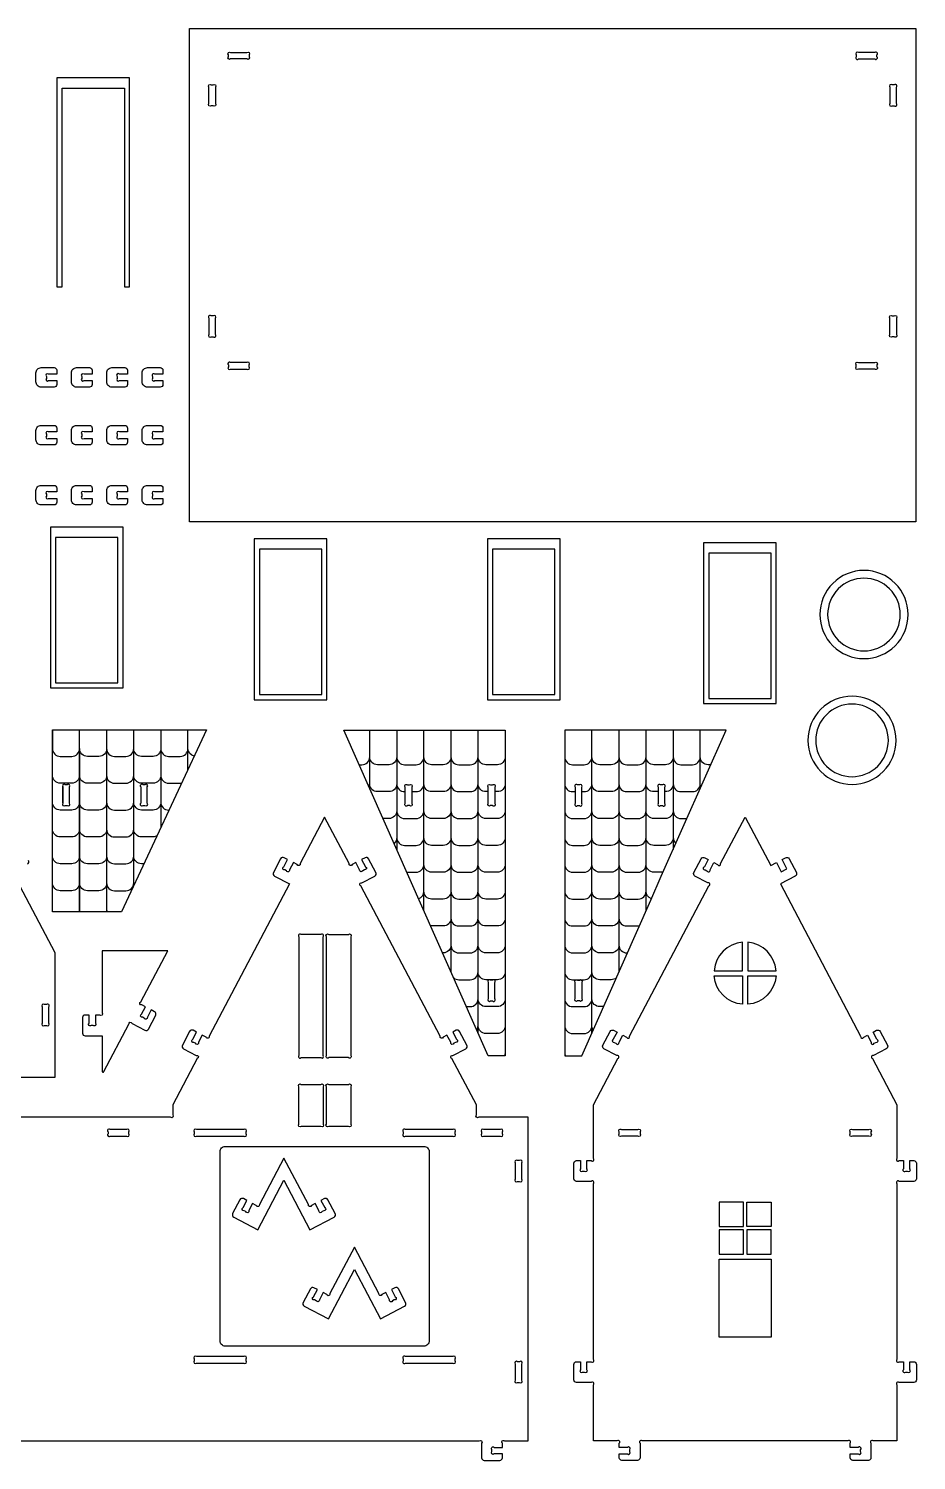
# Model space of a CAD drawing. Extents: x -1620 to 2458, y -1185 to 1470.
# Drawn here: x 816 to 2458, y -1185 to 1464 of the extents above; entities that cross this region are included whole.
import ezdxf

# ---------------------------------------------------------------- set-up
doc = ezdxf.new("R2010")
doc.units = 0
doc.header["$MEASUREMENT"] = 0
doc.layers.add('LAYER1', color=18, linetype='CONTINUOUS')

msp = doc.modelspace()

# ---------------------------------------------------------------- linework, layer by layer
at = {"layer": 'LAYER1'}
for points in [[(2457.4, 1463.7), (2457.4, 551.7), (1113.4, 551.7), (1113.4, 1463.7)], [(877.9, 986.3), (877.9, 1353.6), (993.1, 1353.6), (993.1, 986.3), (1002.7, 986.3), (1002.7, 1372.8), (868.3, 1372.8), (868.3, 986.3)], [(990.5, 541.7), (856.1, 541.7), (856.1, 244.1), (990.5, 244.1)], [(980.9, 522.5), (865.7, 522.5), (865.7, 253.7), (980.9, 253.7)], [(1367.8, 519.9), (1233.4, 519.9), (1233.4, 222.3), (1367.8, 222.3)], [(1799.1, 519.9), (1664.7, 519.9), (1664.7, 222.3), (1799.1, 222.3)], [(2199, 512.8), (2064.6, 512.8), (2064.6, 215.2), (2199, 215.2)], [(1358.2, 500.7), (1243, 500.7), (1243, 231.9), (1358.2, 231.9)], [(1789.5, 500.7), (1674.3, 500.7), (1674.3, 231.9), (1789.5, 231.9)], [(2189.4, 493.6), (2074.2, 493.6), (2074.2, 224.8), (2189.4, 224.8)], [(1144.7, 166.5), (987.9, -169.8), (879.1, -169.8), (859.9, -169.8), (859.9, 166.5)], [(1666.3, -436.1), (1398.8, 166.2), (1697.5, 166.2), (1697.5, -436.1)], [(1986.4, -104.3), (2106.5, 166.2), (1807.9, 166.2), (1807.9, -436.1), (1839.1, -436.1), (1966.9, -148.2)], [(2138.5, -752.1), (2138.5, -707.1), (2093.5, -707.1), (2093.5, -752.1)], [(2144.5, -707.1), (2189.5, -707.1), (2189.5, -752.1), (2144.5, -752.1)], [(2093.5, -803.1), (2138.5, -803.1), (2138.5, -758.1), (2093.5, -758.1)], [(2189.5, -803.1), (2189.5, -758.1), (2144.5, -758.1), (2144.5, -803.1)], [(2189.5, -956.7), (2093.5, -956.7), (2093.5, -812.7), (2189.5, -812.7)]]:
    msp.add_lwpolyline(points, close=True, dxfattribs=at)
for points in [[(1189.6, 1419.6), (1219.6, 1419.6, -1), (1223.8, 1415.3), (1223.8, 1411.8, -1), (1219.6, 1407.6), (1189.6, 1407.6, -1), (1185.4, 1411.8), (1185.4, 1415.3, -1)], [(2351.2, 1407.6), (2381.2, 1407.6, 1), (2385.4, 1411.8), (2385.4, 1415.3, 1), (2381.2, 1419.6), (2351.2, 1419.6, 1), (2347, 1415.3), (2347, 1411.8, 1)], [(1161.4, 1355.3), (1161.4, 1325.4, -1), (1157.2, 1321.2), (1153.6, 1321.2, -1), (1149.4, 1325.4), (1149.4, 1355.3, -1), (1153.6, 1359.6), (1157.2, 1359.6, -1)], [(2409.4, 1355.3), (2409.4, 1325.4, 1), (2413.6, 1321.2), (2417.2, 1321.2, 1), (2421.4, 1325.4), (2421.4, 1355.3, 1), (2417.2, 1359.6), (2413.6, 1359.6, 1)], [(1149.4, 928.1), (1149.4, 898.1, 1), (1153.6, 893.9), (1157.2, 893.9, 1), (1161.4, 898.1), (1161.4, 928.1, 1), (1157.2, 932.3), (1153.6, 932.3, 1)], [(2421.4, 928.1), (2421.4, 898.1, -1), (2417.2, 893.9), (2413.6, 893.9, -1), (2409.4, 898.1), (2409.4, 928.1, -1), (2413.6, 932.3), (2417.2, 932.3, -1)], [(863, 800.6), (839, 800.6, -0.414214), (829.4, 810.2), (829.4, 827, -0.414214), (839, 836.6), (863, 836.6, -0.414214), (867.8, 831.8), (867.8, 824.6), (852.8, 824.6, 1), (848.6, 820.3), (848.6, 816.8, 1), (852.8, 812.6), (867.8, 812.6), (867.8, 805.4, -0.414214)], [(928.5, 800.6), (904.5, 800.6, -0.414214), (894.9, 810.2), (894.9, 827, -0.414214), (904.5, 836.6), (928.5, 836.6, -0.414214), (933.3, 831.8), (933.3, 824.6), (918.3, 824.6, 1), (914.1, 820.3), (914.1, 816.8, 1), (918.3, 812.6), (933.3, 812.6), (933.3, 805.4, -0.414214)], [(994, 800.6), (970, 800.6, -0.414214), (960.4, 810.2), (960.4, 827, -0.414214), (970, 836.6), (994, 836.6, -0.414214), (998.8, 831.8), (998.8, 824.6), (983.9, 824.6, 1), (979.6, 820.3), (979.6, 816.8, 1), (983.9, 812.6), (998.8, 812.6), (998.8, 805.4, -0.414214)], [(1059.5, 800.6), (1035.5, 800.6, -0.414214), (1025.9, 810.2), (1025.9, 827, -0.414214), (1035.5, 836.6), (1059.5, 836.6, -0.414214), (1064.3, 831.8), (1064.3, 824.6), (1049.4, 824.6, 1), (1045.1, 820.3), (1045.1, 816.8, 1), (1049.4, 812.6), (1064.3, 812.6), (1064.3, 805.4, -0.414214)], [(1189.6, 833.9), (1219.6, 833.9, 1), (1223.8, 838.1), (1223.8, 841.7, 1), (1219.6, 845.9), (1189.6, 845.9, 1), (1185.4, 841.7), (1185.4, 838.1, 1)], [(2381.2, 833.9), (2351.2, 833.9, -1), (2347, 838.1), (2347, 841.7, -1), (2351.2, 845.9), (2381.2, 845.9, -1), (2385.4, 841.7), (2385.4, 838.1, -1)], [(863, 693.7), (839, 693.7, -0.414214), (829.4, 703.3), (829.4, 720.1, -0.414214), (839, 729.7), (863, 729.7, -0.414214), (867.8, 724.9), (867.8, 717.7), (852.8, 717.7, 1), (848.6, 713.5), (848.6, 709.9, 1), (852.8, 705.7), (867.8, 705.7), (867.8, 698.5, -0.414214)], [(928.5, 693.7), (904.5, 693.7, -0.414214), (894.9, 703.3), (894.9, 720.1, -0.414214), (904.5, 729.7), (928.5, 729.7, -0.414214), (933.3, 724.9), (933.3, 717.7), (918.3, 717.7, 1), (914.1, 713.5), (914.1, 709.9, 1), (918.3, 705.7), (933.3, 705.7), (933.3, 698.5, -0.414214)], [(994, 693.7), (970, 693.7, -0.414214), (960.4, 703.3), (960.4, 720.1, -0.414214), (970, 729.7), (994, 729.7, -0.414214), (998.8, 724.9), (998.8, 717.7), (983.9, 717.7, 1), (979.6, 713.5), (979.6, 709.9, 1), (983.9, 705.7), (998.8, 705.7), (998.8, 698.5, -0.414214)], [(1059.5, 693.7), (1035.5, 693.7, -0.414214), (1025.9, 703.3), (1025.9, 720.1, -0.414214), (1035.5, 729.7), (1059.5, 729.7, -0.414214), (1064.3, 724.9), (1064.3, 717.7), (1049.4, 717.7, 1), (1045.1, 713.5), (1045.1, 709.9, 1), (1049.4, 705.7), (1064.3, 705.7), (1064.3, 698.5, -0.414214)], [(863, 582.7), (839, 582.7, -0.414214), (829.4, 592.3), (829.4, 609.1, -0.414214), (839, 618.7), (863, 618.7, -0.414214), (867.8, 613.9), (867.8, 606.7), (852.8, 606.7, 1), (848.6, 602.4), (848.6, 598.9, 1), (852.8, 594.7), (867.8, 594.7), (867.8, 587.5, -0.414214)], [(928.5, 582.7), (904.5, 582.7, -0.414214), (894.9, 592.3), (894.9, 609.1, -0.414214), (904.5, 618.7), (928.5, 618.7, -0.414214), (933.3, 613.9), (933.3, 606.7), (918.3, 606.7, 1), (914.1, 602.4), (914.1, 598.9, 1), (918.3, 594.7), (933.3, 594.7), (933.3, 587.5, -0.414214)], [(994, 582.7), (970, 582.7, -0.414214), (960.4, 592.3), (960.4, 609.1, -0.414214), (970, 618.7), (994, 618.7, -0.414214), (998.8, 613.9), (998.8, 606.7), (983.9, 606.7, 1), (979.6, 602.4), (979.6, 598.9, 1), (983.9, 594.7), (998.8, 594.7), (998.8, 587.5, -0.414214)], [(1059.5, 582.7), (1035.5, 582.7, -0.414214), (1025.9, 592.3), (1025.9, 609.1, -0.414214), (1035.5, 618.7), (1059.5, 618.7, -0.414214), (1064.3, 613.9), (1064.3, 606.7), (1049.4, 606.7, 1), (1045.1, 602.4), (1045.1, 598.9, 1), (1049.4, 594.7), (1064.3, 594.7), (1064.3, 587.5, -0.414214)], [(2361.4, 461.5, 0.414214), (2279.8, 379.9, 0.414214), (2361.4, 298.3, 0.414214), (2443, 379.9, 0.414214)], [(2361.4, 447.1, 0.414214), (2294.2, 379.9, 0.414214), (2361.4, 312.7, 0.414214), (2428.6, 379.9, 0.414214)], [(2339.3, 228.7, 0.414214), (2257.7, 147.1, 0.414214), (2339.3, 65.6, 0.414214), (2420.9, 147.1, 0.414214)], [(2339.3, 214.3, 0.414214), (2272.1, 147.1, 0.414214), (2339.3, 80, 0.414214), (2406.5, 147.1, 0.414214)], [(879.1, 60.9), (879.1, 30.9, 1), (883.4, 26.7), (886.9, 26.7, 1), (891.2, 30.9), (891.2, 60.9, 1), (886.9, 65.1), (883.4, 65.1, 1)], [(1023.2, 60.9), (1023.2, 30.9, 1), (1027.5, 26.7), (1031, 26.7, 1), (1035.2, 30.9), (1035.2, 60.9, 1), (1031, 65.1), (1027.5, 65.1, 1)], [(1524.6, 60.6), (1524.6, 30.6, -1), (1520.3, 26.4), (1516.8, 26.4, -1), (1512.6, 30.6), (1512.6, 60.6, -1), (1516.8, 64.8), (1520.3, 64.8, -1)], [(1678.3, 60.6), (1678.3, 30.6, -1), (1674, 26.4), (1670.5, 26.4, -1), (1666.3, 30.6), (1666.3, 60.6, -1), (1670.5, 64.8), (1674, 64.8, -1)], [(1827.1, 60.6), (1827.1, 30.6, 1), (1831.3, 26.4), (1834.8, 26.4, 1), (1839.1, 30.6), (1839.1, 60.6, 1), (1834.8, 64.8), (1831.3, 64.8, 1)], [(1980.8, 60.6), (1980.8, 30.6, 1), (1985, 26.4), (1988.5, 26.4, 1), (1992.8, 30.6), (1992.8, 60.6, 1), (1988.5, 64.8), (1985, 64.8, 1)], [(2206.7, -118.4), (2355.2, -400, 1), (2360.9, -401.8), (2367.8, -398.2), (2374.8, -411.4, 1), (2380.5, -413.2), (2383.6, -411.5, 1), (2385.4, -405.8), (2378.4, -392.6), (2384.8, -389.2, -0.414214), (2391.3, -391.2), (2404.7, -416.7, -0.414214), (2402.7, -423.2), (2378.8, -435.7, 1), (2377.1, -441.5), (2422.3, -527.3), (2422.3, -626.1, 1), (2426.6, -630.3), (2434.3, -630.3), (2434.3, -645.3, 1), (2438.6, -649.5), (2442.1, -649.5, 1), (2446.3, -645.3), (2446.3, -630.3), (2453.5, -630.3, -0.414214), (2458.3, -635.1), (2458.3, -663.9, -0.414214), (2453.5, -668.7), (2426.6, -668.7, 1), (2422.3, -673), (2422.3, -998.1, 1), (2426.6, -1002.3), (2434.3, -1002.3), (2434.3, -1017.3, 1), (2438.6, -1021.5), (2442.1, -1021.5, 1), (2446.3, -1017.3), (2446.3, -1002.3), (2453.5, -1002.3, -0.414214), (2458.3, -1007.1), (2458.3, -1035.9, -0.414214), (2453.5, -1040.7), (2426.6, -1040.7, 1), (2422.3, -1045), (2422.3, -1148.7), (2378.6, -1148.7, 1), (2374.3, -1153), (2374.3, -1179.9, -0.414214), (2369.5, -1184.7), (2340.7, -1184.7, -0.414214), (2335.9, -1179.9), (2335.9, -1172.7), (2350.9, -1172.7, 1), (2355.1, -1168.5), (2355.1, -1165, 1), (2350.9, -1160.7), (2335.9, -1160.7), (2335.9, -1153, 1), (2331.7, -1148.7), (1951.3, -1148.7, 1), (1947.1, -1153), (1947.1, -1179.9, -0.414214), (1942.3, -1184.7), (1913.5, -1184.7, -0.414214), (1908.7, -1179.9), (1908.7, -1172.7), (1923.6, -1172.7, 1), (1927.9, -1168.5), (1927.9, -1165, 1), (1923.6, -1160.7), (1908.7, -1160.7), (1908.7, -1153, 1), (1904.4, -1148.7), (1860.7, -1148.7), (1860.7, -1045, 1), (1856.4, -1040.7), (1829.5, -1040.7, -0.414214), (1824.7, -1035.9), (1824.7, -1007.1, -0.414214), (1829.5, -1002.3), (1836.7, -1002.3), (1836.7, -1017.3, 1), (1840.9, -1021.5), (1844.4, -1021.5, 1), (1848.7, -1017.3), (1848.7, -1002.3), (1856.4, -1002.3, 1), (1860.7, -998.1), (1860.7, -673, 1), (1856.4, -668.7), (1829.5, -668.7, -0.414214), (1824.7, -663.9), (1824.7, -635.1, -0.414214), (1829.5, -630.3), (1836.7, -630.3), (1836.7, -645.3, 1), (1840.9, -649.5), (1844.4, -649.5, 1), (1848.7, -645.3), (1848.7, -630.3), (1856.4, -630.3, 1), (1860.7, -626.1), (1860.7, -527.3), (1905.9, -441.5, 1), (1904.2, -435.7), (1880.3, -423.2, -0.414214), (1878.3, -416.7), (1891.8, -391.2, -0.414214), (1898.2, -389.2), (1904.6, -392.6), (1897.6, -405.8, 1), (1899.4, -411.5), (1902.5, -413.2, 1), (1908.2, -411.4), (1915.2, -398.2), (1922.1, -401.8, 1), (1927.8, -400), (2074.4, -122.2, 1), (2072.6, -116.5), (2048.7, -103.9, -0.414214), (2046.7, -97.4), (2060.2, -71.9, -0.414214), (2066.7, -69.9), (2073, -73.3), (2066.1, -86.5, 1), (2067.8, -92.2), (2070.9, -93.9, 1), (2076.7, -92.1), (2083.6, -78.9), (2090.5, -82.5, 1), (2096.2, -80.7), (2141.5, 5.1), (2188.8, -84.5), (2199.4, -78.9), (2208.3, -95.9), (2218.9, -90.3), (2210, -73.3), (2216.3, -69.9, -0.414214), (2222.8, -71.9), (2236.3, -97.4, -0.414214), (2234.3, -103.9)], [(1315.8, -216.1), (1315.8, -435.5, 1), (1320.1, -439.7), (1356.6, -439.7, 1), (1360.8, -435.5), (1360.8, -216.1, 1), (1356.6, -211.9), (1320.1, -211.9, 1)], [(1411.8, -216.1), (1411.8, -435.5, -1), (1407.6, -439.7), (1371.1, -439.7, -1), (1366.8, -435.5), (1366.8, -216.1, -1), (1371.1, -211.9), (1407.6, -211.9, -1)], [(2136.7, -226.3, 0.366118), (2084.1, -278.9), (2136.7, -278.9)], [(2146.3, -226.3), (2146.3, -278.9), (2198.9, -278.9, 0.366118)], [(951.6, -242.2), (951.6, -356.6, -1), (947.3, -360.9), (939.6, -360.9), (939.6, -375.8, -1), (935.3, -380.1), (931.8, -380.1, -1), (927.6, -375.8), (927.6, -360.9), (920.4, -360.9, 0.414214), (915.6, -365.7), (915.6, -394.5, 0.414214), (920.4, -399.3), (951.6, -399.3), (951.6, -464.7, 0.782614), (955.2, -465.6), (1001.4, -378.1, -1), (1007.1, -376.3), (1031, -388.9, 0.414214), (1037.5, -386.9), (1050.9, -361.4, 0.414214), (1048.9, -354.9), (1042.5, -351.5), (1035.6, -364.8, -1), (1029.8, -366.6), (1026.7, -364.9, -1), (1024.9, -359.2), (1031.9, -345.9), (1025, -342.3, -1), (1023.3, -336.6), (1073.1, -242.2), (1031.5, -242.2), (993.1, -242.2)], [(2136.7, -341.1, -0.366118), (2084.1, -288.5), (2136.7, -288.5)], [(2146.3, -341.1), (2146.3, -288.5), (2198.9, -288.5, -0.366118)], [(1666.3, -300.6), (1666.3, -330.6, 1), (1670.5, -334.8), (1674, -334.8, 1), (1678.3, -330.6), (1678.3, -300.6, 1), (1674, -296.4), (1670.5, -296.4, 1)], [(1839.1, -300.6), (1839.1, -330.6, -1), (1834.8, -334.8), (1831.3, -334.8, -1), (1827.1, -330.6), (1827.1, -300.6, -1), (1831.3, -296.4), (1834.8, -296.4, -1)], [(841, -345.9), (841, -375.9, 1), (845.2, -380.1), (848.7, -380.1, 1), (853, -375.9), (853, -345.9, 1), (848.7, -341.7), (845.2, -341.7, 1)], [(1360.8, -493.5), (1360.8, -562.6, -1), (1356.6, -566.9), (1320.1, -566.9, -1), (1315.8, -562.6), (1315.8, -493.5, -1), (1320.1, -489.3), (1356.6, -489.3, -1)], [(1371.1, -489.3), (1407.6, -489.3, -1), (1411.8, -493.5), (1411.8, -562.6, -1), (1407.6, -566.9), (1371.1, -566.9, -1), (1366.8, -562.6), (1366.8, -493.5, -1)], [(966.9, -584.7), (996.9, -584.7, 1), (1001.1, -580.5), (1001.1, -577, 1), (996.9, -572.7), (966.9, -572.7, 1), (962.7, -577), (962.7, -580.5, 1)], [(1126.4, -584.7), (1213.9, -584.7, 1), (1218.1, -580.5), (1218.1, -577, 1), (1213.9, -572.7), (1126.4, -572.7, 1), (1122.1, -577), (1122.1, -580.5, 1)], [(1600.6, -572.7), (1513.1, -572.7, 1), (1508.8, -577), (1508.8, -580.5, 1), (1513.1, -584.7), (1600.6, -584.7, 1), (1604.8, -580.5), (1604.8, -577, 1)], [(1658.1, -584.7), (1688.1, -584.7, 1), (1692.3, -580.5), (1692.3, -577, 1), (1688.1, -572.7), (1658.1, -572.7, 1), (1653.9, -577), (1653.9, -580.5, 1)], [(1912.9, -572.7), (1942.8, -572.7, -1), (1947.1, -577), (1947.1, -580.5, -1), (1942.8, -584.7), (1912.9, -584.7, -1), (1908.7, -580.5), (1908.7, -577, -1)], [(2340.2, -572.7), (2370.1, -572.7, -1), (2374.3, -577), (2374.3, -580.5, -1), (2370.1, -584.7), (2340.2, -584.7, -1), (2335.9, -580.5), (2335.9, -577, -1)], [(1179.7, -603.9), (1547.2, -603.9, -0.414214), (1556.8, -613.5), (1556.8, -963.9, -0.414214), (1547.2, -973.5), (1179.7, -973.5, -0.414214), (1170.1, -963.9), (1170.1, -613.5, -0.414214)], [(1361.9, -722.9), (1358.8, -724.6, -1), (1353, -722.8), (1346, -709.6), (1339.2, -713.2, -1), (1333.4, -711.4), (1288.1, -625.5), (1242.8, -711.4, -1), (1237.1, -713.2), (1230.2, -709.6), (1223.3, -722.8, -1), (1217.5, -724.6), (1214.4, -722.9, -1), (1212.6, -717.2), (1219.6, -703.9), (1213.2, -700.6, 0.414214), (1206.8, -702.6), (1193.3, -728.1, 0.414214), (1195.3, -734.6), (1239.9, -758.1), (1288.1, -666.7), (1336.3, -758.1), (1381, -734.6, 0.414214), (1383, -728.1), (1369.5, -702.6, 0.414214), (1363, -700.6), (1356.7, -703.9), (1363.6, -717.2, -1)], [(1716.3, -634.6), (1716.3, -664.5, 1), (1720.5, -668.7), (1724.1, -668.7, 1), (1728.3, -664.5), (1728.3, -634.6, 1), (1724.1, -630.3), (1720.5, -630.3, 1)], [(1348, -889.4), (1344.8, -887.7, -1), (1343.1, -882), (1350, -868.8), (1343.7, -865.4, 0.414214), (1337.2, -867.4), (1323.7, -892.9, 0.414214), (1325.7, -899.4), (1370.4, -922.9), (1418.6, -831.5), (1466.8, -922.9), (1511.4, -899.4, 0.414214), (1513.4, -892.9), (1499.9, -867.4, 0.414214), (1493.5, -865.4), (1487.1, -868.8), (1494.1, -882, -1), (1492.3, -887.7), (1489.2, -889.4, -1), (1483.4, -887.6), (1476.5, -874.4), (1469.6, -878, -1), (1463.9, -876.2), (1418.6, -790.3), (1373.3, -876.2, -1), (1367.5, -878), (1360.7, -874.4), (1353.7, -887.6, -1)], [(1126.4, -1004.7), (1213.9, -1004.7, 1), (1218.1, -1000.5), (1218.1, -997, 1), (1213.9, -992.7), (1126.4, -992.7, 1), (1122.1, -997), (1122.1, -1000.5, 1)], [(1513.1, -1004.7), (1600.6, -1004.7, 1), (1604.8, -1000.5), (1604.8, -997, 1), (1600.6, -992.7), (1513.1, -992.7, 1), (1508.8, -997), (1508.8, -1000.5, 1)], [(1716.3, -1006.6), (1716.3, -1036.5, 1), (1720.5, -1040.7), (1724.1, -1040.7, 1), (1728.3, -1036.5), (1728.3, -1006.6, 1), (1724.1, -1002.3), (1720.5, -1002.3, 1)]]:
    msp.add_lwpolyline(points, format="xyb", close=True, dxfattribs=at)
for points in [[(859.9, 166.5), (859.9, 132, 0.414214), (874.3, 117.6), (895.7, 117.6, 0.414214), (910.1, 132), (910.1, 166.5)], [(960.2, 166.5), (960.2, 132, -0.414214), (945.8, 117.6), (924.5, 117.6, -0.414214), (910.1, 132), (910.1, 166.5)], [(960.2, 166.5), (960.2, 132, 0.414214), (974.6, 117.6), (995.9, 117.6, 0.414214), (1010.3, 132), (1010.3, 166.5)], [(1060.4, 166.5), (1060.4, 132, -0.414214), (1046, 117.6), (1024.7, 117.6, -0.414214), (1010.3, 132), (1010.3, 166.5)], [(1060.4, 166.5), (1060.4, 132, 0.414214), (1074.9, 117.6), (1096.2, 117.6, 0.414214), (1110.6, 132), (1110.6, 166.5)], [(1122.1, 117.9, -0.356178), (1110.6, 132), (1110.6, 166.5)], [(1427.3, 102), (1432.5, 102, 0.414214), (1446.9, 116.4), (1446.9, 166.2)], [(1497, 166.2), (1497, 116.4, -0.414214), (1482.6, 102), (1461.3, 102, -0.414214), (1446.9, 116.4), (1446.9, 166.2)], [(1497, 166.2), (1497, 116.4, 0.414214), (1511.4, 102), (1532.7, 102, 0.414214), (1547.1, 116.4), (1547.1, 166.2)], [(1597.2, 166.2), (1597.2, 116.4, -0.414214), (1582.8, 102), (1561.5, 102, -0.414214), (1547.1, 116.4), (1547.1, 166.2)], [(1597.2, 166.2), (1597.2, 116.4, 0.414214), (1611.7, 102), (1633, 102, 0.414214), (1647.4, 116.4), (1647.4, 166.2)], [(1697.5, 166.2), (1697.5, 116.4, -0.414214), (1683.1, 102), (1661.8, 102, -0.414214), (1647.4, 116.4), (1647.4, 166.2)], [(1807.9, 166.2), (1807.9, 116.4, 0.414214), (1822.3, 102), (1843.6, 102, 0.414214), (1858, 116.4), (1858, 166.2)], [(1908.1, 166.2), (1908.1, 116.4, -0.414214), (1893.7, 102), (1872.4, 102, -0.414214), (1858, 116.4), (1858, 166.2)], [(1908.1, 166.2), (1908.1, 116.4, 0.414214), (1922.5, 102), (1943.8, 102, 0.414214), (1958.2, 116.4), (1958.2, 166.2)], [(2008.4, 166.2), (2008.4, 116.4, -0.414214), (1994, 102), (1972.7, 102, -0.414214), (1958.2, 116.4), (1958.2, 166.2)], [(2008.4, 166.2), (2008.4, 116.4, 0.414214), (2022.8, 102), (2044.1, 102, 0.414214), (2058.5, 116.4), (2058.5, 166.2)], [(2078, 102), (2072.9, 102, -0.414214), (2058.5, 116.4), (2058.5, 166.2)], [(910.1, 132), (910.1, 82.3, -0.414214), (895.7, 67.9), (874.3, 67.9, -0.414214), (859.9, 82.3), (859.9, 132)], [(960.2, 132), (960.2, 82.3, -0.414214), (945.8, 67.9), (924.5, 67.9, -0.414214), (910.1, 82.3), (910.1, 132)], [(960.2, 132), (960.2, 82.3, 0.414214), (974.6, 67.9), (995.9, 67.9, 0.414214), (1010.3, 82.3), (1010.3, 132)], [(1060.4, 132), (1060.4, 82.3, -0.414214), (1046, 67.9), (1024.7, 67.9, -0.414214), (1010.3, 82.3), (1010.3, 132)], [(1060.4, 132), (1060.4, 82.3, 0.414214), (1074.9, 67.9), (1096.2, 67.9, 0.047441), (1098.9, 68.2)], [(1445.6, 60.8, 0.105656), (1446.9, 66.7), (1446.9, 116.4)], [(1497, 116.4), (1497, 66.7, -0.414214), (1482.6, 52.3), (1461.3, 52.3, -0.414214), (1446.9, 66.7), (1446.9, 116.4)], [(1497, 116.4), (1497, 66.7, 0.414214), (1511.4, 52.3), (1512.6, 52.3)], [(1524.6, 52.3), (1532.7, 52.3, 0.414214), (1547.1, 66.7), (1547.1, 116.4)], [(1597.2, 116.4), (1597.2, 66.7, -0.414214), (1582.8, 52.3), (1561.5, 52.3, -0.414214), (1547.1, 66.7), (1547.1, 116.4)], [(1597.2, 116.4), (1597.2, 66.7, 0.414214), (1611.7, 52.3), (1633, 52.3, 0.414214), (1647.4, 66.7), (1647.4, 116.4)], [(1666.3, 52.3), (1661.8, 52.3, -0.414214), (1647.4, 66.7), (1647.4, 116.4)], [(1697.5, 116.4), (1697.5, 66.7, -0.414214), (1683.1, 52.3), (1678.3, 52.3)], [(1807.9, 116.4), (1807.9, 66.7, 0.414214), (1822.3, 52.3), (1827.1, 52.3)], [(1839.1, 52.3), (1843.6, 52.3, 0.414214), (1858, 66.7), (1858, 116.4)], [(1908.1, 116.4), (1908.1, 66.7, -0.414214), (1893.7, 52.3), (1872.4, 52.3, -0.414214), (1858, 66.7), (1858, 116.4)], [(1908.1, 116.4), (1908.1, 66.7, 0.414214), (1922.5, 52.3), (1943.8, 52.3, 0.414214), (1958.2, 66.7), (1958.2, 116.4)], [(1980.8, 52.3), (1972.7, 52.3, -0.414214), (1958.2, 66.7), (1958.2, 116.4)], [(2008.4, 116.4), (2008.4, 66.7, -0.414214), (1994, 52.3), (1992.8, 52.3)], [(2008.4, 116.4), (2008.4, 66.7, 0.414214), (2022.8, 52.3), (2044.1, 52.3, 0.414214), (2058.5, 66.7), (2058.5, 116.4)], [(2059.8, 60.8, -0.105656), (2058.5, 66.7), (2058.5, 116.4)], [(910.1, 82.3), (910.1, 32.6, -0.414214), (895.7, 18.2), (874.3, 18.2, -0.414214), (859.9, 32.6), (859.9, 82.3)], [(960.2, 82.3), (960.2, 32.6, -0.414214), (945.8, 18.2), (924.5, 18.2, -0.414214), (910.1, 32.6), (910.1, 82.3)], [(960.2, 82.3), (960.2, 32.6, 0.414214), (974.6, 18.2), (995.9, 18.2, 0.414214), (1010.3, 32.6), (1010.3, 82.3)], [(1060.4, 82.3), (1060.4, 32.6, -0.414214), (1046, 18.2), (1024.7, 18.2, -0.414214), (1010.3, 32.6), (1010.3, 82.3)], [(1060.4, 82.3), (1060.4, 32.6, 0.414214), (1074.9, 18.2), (1075.6, 18.2)], [(1497, 66.7), (1497, 17, -0.414214), (1482.6, 2.6), (1471.5, 2.6)], [(1497, 66.7), (1497, 17, 0.414214), (1511.4, 2.6), (1532.7, 2.6, 0.414214), (1547.1, 17), (1547.1, 66.7)], [(1597.2, 66.7), (1597.2, 17, -0.414214), (1582.8, 2.6), (1561.5, 2.6, -0.414214), (1547.1, 17), (1547.1, 66.7)], [(1597.2, 66.7), (1597.2, 17, 0.414214), (1611.7, 2.6), (1633, 2.6, 0.414214), (1647.4, 17), (1647.4, 66.7)], [(1697.5, 66.7), (1697.5, 17, -0.414214), (1683.1, 2.6), (1661.8, 2.6, -0.414214), (1647.4, 17), (1647.4, 66.7)], [(1807.9, 66.7), (1807.9, 17, 0.414214), (1822.3, 2.6), (1843.6, 2.6, 0.414214), (1858, 17), (1858, 66.7)], [(1908.1, 66.7), (1908.1, 17, -0.414214), (1893.7, 2.6), (1872.4, 2.6, -0.414214), (1858, 17), (1858, 66.7)], [(1908.1, 66.7), (1908.1, 17, 0.414214), (1922.5, 2.6), (1943.8, 2.6, 0.414214), (1958.2, 17), (1958.2, 66.7)], [(2008.4, 66.7), (2008.4, 17, -0.414214), (1994, 2.6), (1972.7, 2.6, -0.414214), (1958.2, 17), (1958.2, 66.7)], [(2008.4, 66.7), (2008.4, 17, 0.414214), (2022.8, 2.6), (2033.9, 2.6)], [(910.1, 32.6), (910.1, -17.1, -0.414214), (895.7, -31.5), (874.3, -31.5, -0.414214), (859.9, -17.1), (859.9, 32.6)], [(960.2, 32.6), (960.2, -17.1, -0.414214), (945.8, -31.5), (924.5, -31.5, -0.414214), (910.1, -17.1), (910.1, 32.6)], [(960.2, 32.6), (960.2, -17.1, 0.414214), (974.6, -31.5), (995.9, -31.5, 0.414214), (1010.3, -17.1), (1010.3, 32.6)], [(1053.3, -29.5, -0.13254), (1046, -31.5), (1024.7, -31.5, -0.414214), (1010.3, -17.1), (1010.3, 32.6)], [(534.9, -1148.7), (1649.7, -1148.7, -1), (1653.9, -1153), (1653.9, -1179.9, 0.414214), (1658.7, -1184.7), (1687.5, -1184.7, 0.414214), (1692.3, -1179.9), (1692.3, -1172.7), (1677.3, -1172.7, -1), (1673.1, -1168.5), (1673.1, -1165, -1), (1677.3, -1160.7), (1692.3, -1160.7), (1692.3, -1153, -1), (1696.5, -1148.7), (1740.3, -1148.7), (1740.3, -550), (1648.5, -550, -1), (1644.3, -545.8), (1644.3, -527.3), (1599, -441.5, -1), (1600.8, -435.7), (1624.6, -423.2, 0.414214), (1626.7, -416.7), (1613.2, -391.2, 0.414214), (1606.7, -389.2), (1600.4, -392.6), (1607.3, -405.8, -1), (1605.6, -411.5), (1602.5, -413.2, -1), (1596.7, -411.4), (1589.7, -398.2), (1582.9, -401.8, -1), (1577.2, -400), (1430.6, -122.2, -1), (1432.4, -116.5), (1456.2, -103.9, 0.414214), (1458.2, -97.4), (1444.8, -71.9, 0.414214), (1438.3, -69.9), (1431.9, -73.3), (1438.9, -86.5, -1), (1437.1, -92.2), (1434, -93.9, -1), (1428.3, -92.1), (1421.3, -78.9), (1414.5, -82.5, -1), (1408.7, -80.7), (1363.5, 5.1), (1318.2, -80.7, -1), (1312.5, -82.5), (1305.6, -78.9), (1298.6, -92.1, -1), (1292.9, -93.9), (1289.8, -92.2, -1), (1288, -86.5), (1295, -73.3), (1288.6, -69.9, 0.414214), (1282.1, -71.9), (1268.7, -97.4, 0.414214), (1270.7, -103.9), (1298.3, -118.4), (1149.8, -400, -1), (1144, -401.8), (1137.2, -398.2), (1130.2, -411.4, -1), (1124.5, -413.2), (1121.4, -411.5, -1), (1119.6, -405.8), (1126.6, -392.6), (1120.2, -389.2, 0.414214), (1113.7, -391.2), (1100.3, -416.7, 0.414214), (1102.3, -423.2), (1126.1, -435.7, -1), (1127.9, -441.5), (1082.6, -527.3), (1082.6, -545.8, -1), (1078.4, -550), (444.3, -550)], [(1497, 17), (1497, -32.7, -0.218341), (1492, -43.6)], [(1497, 17), (1497, -32.7, 0.414214), (1511.4, -47.1), (1532.7, -47.1, 0.414214), (1547.1, -32.7), (1547.1, 17)], [(1597.2, 17), (1597.2, -32.7, -0.414214), (1582.8, -47.1), (1561.5, -47.1, -0.414214), (1547.1, -32.7), (1547.1, 17)], [(1597.2, 17), (1597.2, -32.7, 0.414214), (1611.7, -47.1), (1633, -47.1, 0.414214), (1647.4, -32.7), (1647.4, 17)], [(1697.5, 17), (1697.5, -32.7, -0.414214), (1683.1, -47.1), (1661.8, -47.1, -0.414214), (1647.4, -32.7), (1647.4, 17)], [(1807.9, 17), (1807.9, -32.7, 0.414214), (1822.3, -47.1), (1843.6, -47.1, 0.414214), (1858, -32.7), (1858, 17)], [(1908.1, 17), (1908.1, -32.7, -0.414214), (1893.7, -47.1), (1872.4, -47.1, -0.414214), (1858, -32.7), (1858, 17)], [(1908.1, 17), (1908.1, -32.7, 0.414214), (1922.5, -47.1), (1943.8, -47.1, 0.414214), (1958.2, -32.7), (1958.2, 17)], [(2008.4, 17), (2008.4, -32.7, -0.414214), (1994, -47.1), (1972.7, -47.1, -0.414214), (1958.2, -32.7), (1958.2, 17)], [(2008.4, 17), (2008.4, -32.7, 0.218341), (2013.4, -43.6)], [(910.1, -17.1), (910.1, -66.8, -0.414214), (895.7, -81.2), (874.3, -81.2, -0.414214), (859.9, -66.8), (859.9, -17.1)], [(960.2, -17.1), (960.2, -66.8, -0.414214), (945.8, -81.2), (924.5, -81.2, -0.414214), (910.1, -66.8), (910.1, -17.1)], [(960.2, -17.1), (960.2, -66.8, 0.414214), (974.6, -81.2), (995.9, -81.2, 0.414214), (1010.3, -66.8), (1010.3, -17.1)], [(1029.2, -81.2), (1024.7, -81.2, -0.414214), (1010.3, -66.8), (1010.3, -17.1)], [(1515.6, -96.8), (1532.7, -96.8, 0.414214), (1547.1, -82.4), (1547.1, -32.7)], [(1597.2, -32.7), (1597.2, -82.4, -0.414214), (1582.8, -96.8), (1561.5, -96.8, -0.414214), (1547.1, -82.4), (1547.1, -32.7)], [(1597.2, -32.7), (1597.2, -82.4, 0.414214), (1611.7, -96.8), (1633, -96.8, 0.414214), (1647.4, -82.4), (1647.4, -32.7)], [(1697.5, -32.7), (1697.5, -82.4, -0.414214), (1683.1, -96.8), (1661.8, -96.8, -0.414214), (1647.4, -82.4), (1647.4, -32.7)], [(1807.9, -32.7), (1807.9, -82.4, 0.414214), (1822.3, -96.8), (1843.6, -96.8, 0.414214), (1858, -82.4), (1858, -32.7)], [(1908.1, -32.7), (1908.1, -82.4, -0.414214), (1893.7, -96.8), (1872.4, -96.8, -0.414214), (1858, -82.4), (1858, -32.7)], [(1908.1, -32.7), (1908.1, -82.4, 0.414214), (1922.5, -96.8), (1943.8, -96.8, 0.414214), (1958.2, -82.4), (1958.2, -32.7)], [(1989.8, -96.8), (1972.7, -96.8, -0.414214), (1958.2, -82.4), (1958.2, -32.7)], [(813.7, -81.6, 0.414214), (815.7, -75.1)], [(910.1, -66.8), (910.1, -116.5, -0.414214), (895.7, -130.9), (874.3, -130.9, -0.414214), (859.9, -116.5), (859.9, -66.8)], [(960.2, -66.8), (960.2, -116.5, -0.414214), (945.8, -130.9), (924.5, -130.9, -0.414214), (910.1, -116.5), (910.1, -66.8)], [(960.2, -66.8), (960.2, -116.5, 0.414214), (974.6, -130.9), (995.9, -130.9, 0.414214), (1010.3, -116.5), (1010.3, -66.8)], [(1010.9, -120.5, -0.0694), (1010.3, -116.5), (1010.3, -66.8)], [(576.8, -476), (865, -476), (865, -245.7), (788.1, -99.9, -1)], [(1537.3, -145.8, 0.321306), (1547.1, -132.1), (1547.1, -82.4)], [(1597.2, -82.4), (1597.2, -132.1, -0.414214), (1582.8, -146.5), (1561.5, -146.5, -0.414214), (1547.1, -132.1), (1547.1, -82.4)], [(1597.2, -82.4), (1597.2, -132.1, 0.414214), (1611.7, -146.5), (1633, -146.5, 0.414214), (1647.4, -132.1), (1647.4, -82.4)], [(1697.5, -82.4), (1697.5, -132.1, -0.414214), (1683.1, -146.5), (1661.8, -146.5, -0.414214), (1647.4, -132.1), (1647.4, -82.4)], [(1807.9, -82.4), (1807.9, -132.1, 0.414214), (1822.3, -146.5), (1843.6, -146.5, 0.414214), (1858, -132.1), (1858, -82.4)], [(1908.1, -82.4), (1908.1, -132.1, -0.414214), (1893.7, -146.5), (1872.4, -146.5, -0.414214), (1858, -132.1), (1858, -82.4)], [(1908.1, -82.4), (1908.1, -132.1, 0.414214), (1922.5, -146.5), (1943.8, -146.5, 0.414214), (1958.2, -132.1), (1958.2, -82.4)], [(1968, -145.8, -0.321306), (1958.2, -132.1), (1958.2, -82.4)], [(860.4, -169.8, -0.062017), (859.9, -166.2), (859.9, -116.5)], [(910.1, -116.5), (910.1, -166.2, -0.062017), (909.6, -169.8)], [(910.5, -169.8, -0.062017), (910.1, -166.2), (910.1, -116.5)], [(960.2, -116.5), (960.2, -166.2, -0.062017), (959.8, -169.8)], [(960.2, -116.5), (960.2, -166.2, 0.062017), (960.6, -169.8)], [(1597.2, -132.1), (1597.2, -181.8, -0.414214), (1582.8, -196.2), (1561.5, -196.2, -0.031775), (1559.7, -196.1)], [(1597.2, -132.1), (1597.2, -181.8, 0.414214), (1611.7, -196.2), (1633, -196.2, 0.414214), (1647.4, -181.8), (1647.4, -132.1)], [(1697.5, -132.1), (1697.5, -181.8, -0.414214), (1683.1, -196.2), (1661.8, -196.2, -0.414214), (1647.4, -181.8), (1647.4, -132.1)], [(1807.9, -132.1), (1807.9, -181.8, 0.414214), (1822.3, -196.2), (1843.6, -196.2, 0.414214), (1858, -181.8), (1858, -132.1)], [(1908.1, -132.1), (1908.1, -181.8, -0.414214), (1893.7, -196.2), (1872.4, -196.2, -0.414214), (1858, -181.8), (1858, -132.1)], [(1908.1, -132.1), (1908.1, -181.8, 0.414214), (1922.5, -196.2), (1943.8, -196.2, 0.031775), (1945.7, -196.1)], [(1597.2, -181.8), (1597.2, -231.5, -0.414214), (1582.8, -245.9), (1581.8, -245.9)], [(1597.2, -181.8), (1597.2, -231.5, 0.414214), (1611.7, -245.9), (1633, -245.9, 0.414214), (1647.4, -231.5), (1647.4, -181.8)], [(1697.5, -181.8), (1697.5, -231.5, -0.414214), (1683.1, -245.9), (1661.8, -245.9, -0.414214), (1647.4, -231.5), (1647.4, -181.8)], [(1807.9, -181.8), (1807.9, -231.5, 0.414214), (1822.3, -245.9), (1843.6, -245.9, 0.414214), (1858, -231.5), (1858, -181.8)], [(1908.1, -181.8), (1908.1, -231.5, -0.414214), (1893.7, -245.9), (1872.4, -245.9, -0.414214), (1858, -231.5), (1858, -181.8)], [(1908.1, -181.8), (1908.1, -231.5, 0.414214), (1922.5, -245.9), (1923.5, -245.9)], [(1602.4, -292.3, 0.175964), (1611.7, -295.7), (1633, -295.7, 0.414214), (1647.4, -281.2), (1647.4, -231.5)], [(1697.5, -231.5), (1697.5, -281.2, -0.414214), (1683.1, -295.7), (1661.8, -295.7, -0.414214), (1647.4, -281.2), (1647.4, -231.5)], [(1807.9, -231.5), (1807.9, -281.2, 0.414214), (1822.3, -295.7), (1843.6, -295.7, 0.414214), (1858, -281.2), (1858, -231.5)], [(1903, -292.3, -0.175964), (1893.7, -295.7), (1872.4, -295.7, -0.414214), (1858, -281.2), (1858, -231.5)], [(1626, -345.4), (1633, -345.4, 0.414214), (1647.4, -331), (1647.4, -281.2)], [(1697.5, -281.2), (1697.5, -331, -0.414214), (1683.1, -345.4), (1661.8, -345.4, -0.414214), (1647.4, -331), (1647.4, -281.2)], [(1807.9, -281.2), (1807.9, -331, 0.414214), (1822.3, -345.4), (1843.6, -345.4, 0.414214), (1858, -331), (1858, -281.2)], [(1879.4, -345.4), (1872.4, -345.4, -0.414214), (1858, -331), (1858, -281.2)], [(1645.1, -388.4, 0.143371), (1647.4, -380.7), (1647.4, -331)], [(1697.5, -331), (1697.5, -380.7, -0.414214), (1683.1, -395.1), (1661.8, -395.1, -0.414214), (1647.4, -380.7), (1647.4, -331)], [(1807.9, -331), (1807.9, -380.7, 0.414214), (1822.3, -395.1), (1843.6, -395.1, 0.414214), (1858, -380.7), (1858, -331)], [(1860.3, -388.4, -0.143371), (1858, -380.7), (1858, -331)], [(1697.5, -380.7), (1697.5, -430.4, -0.10326), (1696.3, -436.1)], [(1807.9, -380.7), (1807.9, -430.4, 0.10326), (1809.1, -436.1)]]:
    msp.add_lwpolyline(points, format="xyb", dxfattribs=at)
for points in [[(1110.6, 93.2), (1110.6, 132)], [(879.1, 30.9), (879.1, 60.9)], [(886.9, 65.1), (883.4, 65.1)], [(891.2, 30.9), (891.2, 60.9)], [(1446.9, 58), (1446.9, 66.7)], [(1446.9, 58), (1446.9, 66.7)], [(2058.5, 58), (2058.5, 66.7)], [(2058.5, 58), (2058.5, 66.7)], [(883.4, 26.7), (886.9, 26.7)], [(1060.4, 32.6), (1060.4, -14.2)], [(1060.4, 32.6), (1060.4, -14.2)], [(1497, -32.7), (1497, -54.9)], [(1497, -32.7), (1497, -54.9)], [(2008.4, -32.7), (2008.4, -54.9)], [(2008.4, -32.7), (2008.4, -54.9)], [(1010.3, -121.6), (1010.3, -116.5)], [(1010.3, -121.6), (1010.3, -116.5)], [(1547.1, -167.8), (1547.1, -132.1)], [(1547.1, -167.8), (1547.1, -132.1)], [(1958.2, -167.8), (1958.2, -132.1)], [(1958.2, -167.8), (1958.2, -132.1)], [(1597.2, -231.5), (1597.2, -280.7)], [(1597.2, -231.5), (1597.2, -280.7)], [(1908.1, -231.5), (1908.1, -280.7)], [(1908.1, -231.5), (1908.1, -280.7)], [(1647.4, -393.6), (1647.4, -380.7)], [(1647.4, -393.6), (1647.4, -380.7)], [(1858, -393.6), (1858, -380.7)], [(1858, -393.6), (1858, -380.7)], [(1697.5, -430.4), (1697.5, -436.1)], [(1807.9, -430.4), (1807.9, -436.1)]]:
    msp.add_lwpolyline(points, dxfattribs=at)

doc.saveas('drawing.dxf')
